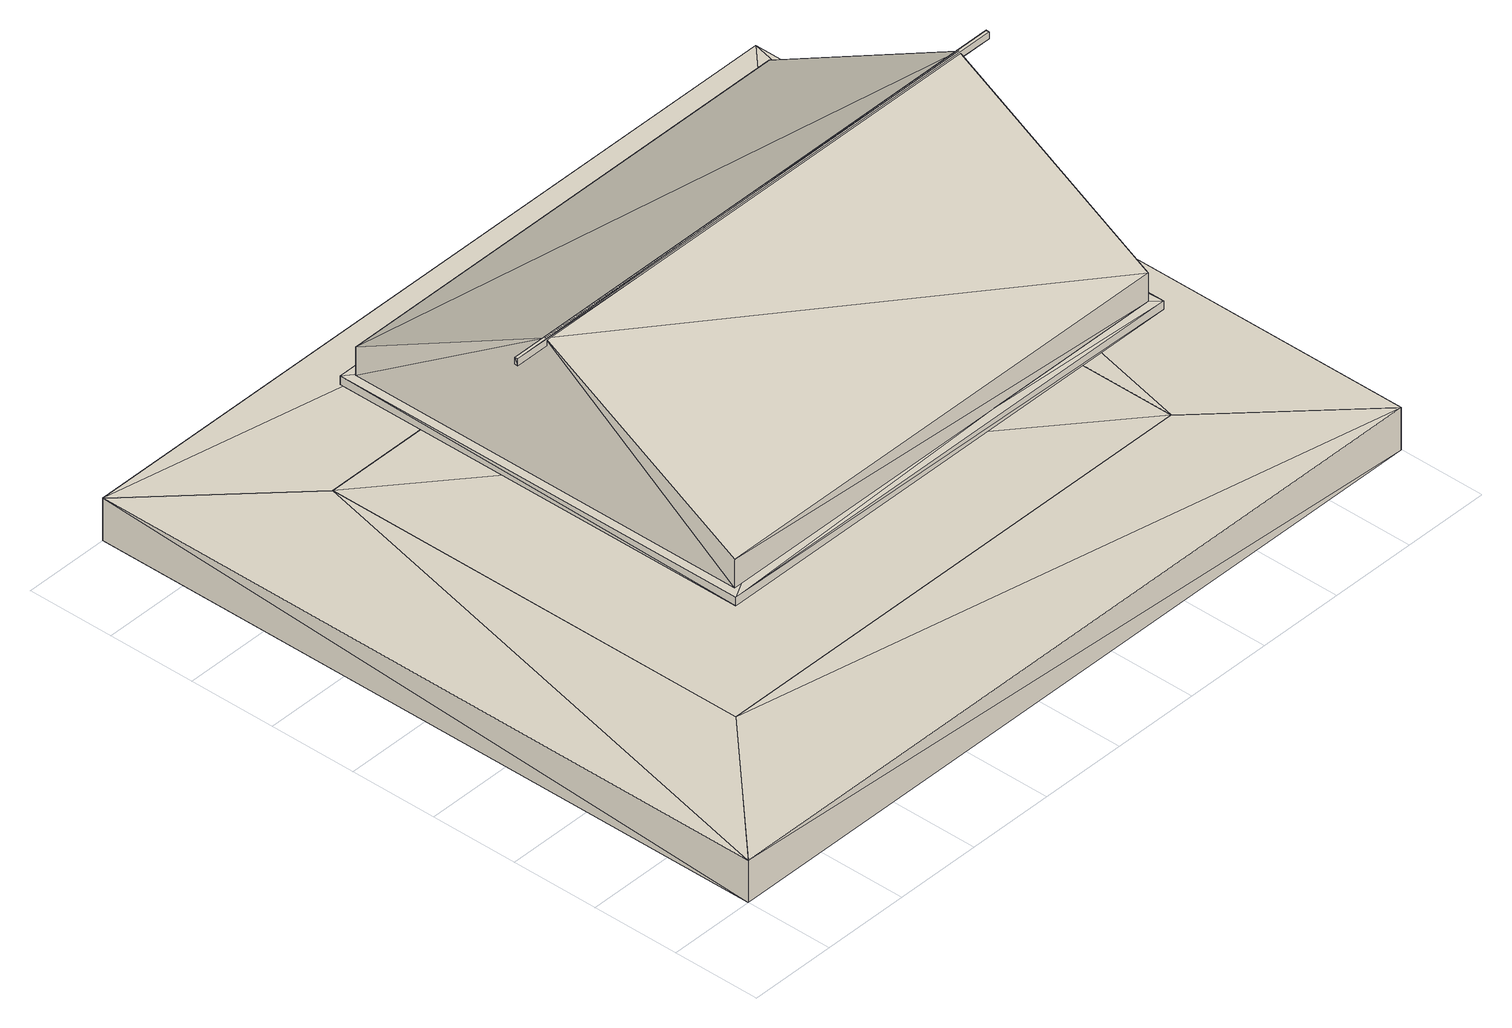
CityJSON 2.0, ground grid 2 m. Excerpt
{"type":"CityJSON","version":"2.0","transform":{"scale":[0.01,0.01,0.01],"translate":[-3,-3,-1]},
"CityObjects":{
"building1":{"type":"Building","attributes":{"info":{"id":389,"type":"IfcSite","GlobalId":"0KMpiAlnb52RgQuM1CwVfd","OwnerHistory":"#12","Name":"Gelaende","Description":"Ebenes Gelaende","ObjectType":"LandUse","ObjectPlacement":"#115","Representation":"#383","CompositionType":"ELEMENT","RefLatitude":[49,6,1,566000],"RefLongitude":[8,26,11,540400],"RefElevation":110},"psets":{"Pset_SiteCommon":{"BuildingHeightLimit":{"id":406,"class":"IfcPropertySingleValue","value":9,"value_type":"IfcPositiveLengthMeasure"},"GrossAreaPlanned":{"id":407,"class":"IfcPropertySingleValue","value":0,"value_type":"IfcAreaMeasure"},"id":408},"BaseQuantities":{"GrossPerimeter":{"id":416,"class":"IfcQuantityLength","value":0},"GrossArea":{"id":419,"class":"IfcQuantityArea","value":0},"id":420}}},"geometry":[{"type":"MultiSurface","lod":"2","boundaries":[[[0,1,2]],[[0,2,3]],[[4,5,1]],[[4,1,0]],[[1,6,2]],[[1,5,6]],[[6,7,3]],[[6,3,2]],[[4,0,3]],[[4,3,7]],[[7,5,4]],[[6,5,7]],[[0,8,1]],[[1,8,9]],[[5,4,0]],[[5,0,1]],[[10,8,0]],[[10,0,4]],[[10,11,9]],[[10,9,8]],[[9,5,1]],[[9,11,5]],[[5,11,10]],[[5,10,4]],[[12,13,3]],[[13,7,3]],[[13,14,7]],[[12,3,2]],[[15,14,13]],[[15,13,12]],[[7,14,15]],[[6,7,15]],[[7,6,2]],[[7,2,3]],[[15,12,2]],[[15,2,6]],[[9,8,13]],[[9,13,12]],[[11,10,8]],[[11,8,9]],[[8,14,13]],[[8,10,14]],[[11,9,12]],[[11,12,15]],[[14,15,12]],[[14,12,13]],[[15,14,10]],[[15,10,11]]]}]},
"building2":{"type":"Building","attributes":{"info":{"id":34509,"type":"IfcSlab","GlobalId":"1pPHnf7cXCpPsNEnQf8_6B","OwnerHistory":"#12","Name":"Bodenplatte","ObjectPlacement":"#34464","Representation":"#34505","Tag":"E4D9CD4B-CA43-4735-94-BD-1FD4376BD455","PredefinedType":"BASESLAB"},"psets":{"Pset_SlabCommon":{"ThermalTransmittance":{"id":34535,"class":"IfcPropertySingleValue","value":0.4,"value_type":"IfcThermalTransmittanceMeasure"},"id":34536},"AC_Pset_Name":{"Name":{"id":34543,"class":"IfcPropertySingleValue","value":"Bodenplatte","value_type":"IfcLabel"},"id":34544},"ArchiCADProperties":{"Komplette Element-ID":{"id":34550,"class":"IfcPropertySingleValue","value":"Bodenplatte","value_type":"IfcLabel"},"Kompakte Element-ID":{"id":34551,"class":"IfcPropertySingleValue","value":"Bodenplatte","value_type":"IfcLabel"},"Name des Sachmerkmal-Objekts":{"id":34552,"class":"IfcPropertySingleValue","value_type":"IfcLabel"},"Ursprungsgeschoss":{"id":34553,"class":"IfcPropertySingleValue","value":"Erdgeschoss","value_type":"IfcLabel"},"Ebene":{"id":34554,"class":"IfcPropertySingleValue","value":"Decken","value_type":"IfcLabel"},"Typ":{"id":34555,"class":"IfcPropertySingleValue","value":"Decke","value_type":"IfcLabel"},"Geschützt":{"id":34556,"class":"IfcPropertySingleValue","value":false,"value_type":"IfcBoolean"},"Baustoff / Mehrschichtiger Aufbau / Profil / Schraffur":{"id":34557,"class":"IfcPropertySingleValue","value":"Stahlbeton 65690","value_type":"IfcLabel"},"Etikettentext":{"id":34558,"class":"IfcPropertySingleValue","value_type":"IfcLabel"},"Eindeutige ID":{"id":34559,"class":"IfcPropertySingleValue","value_type":"IfcLabel"},"Verknüpfte Änderungen":{"id":34560,"class":"IfcPropertySingleValue","value_type":"IfcLabel"},"Tragende Funktion":{"id":34561,"class":"IfcPropertySingleValue","value":"Nicht definiert","value_type":"IfcLabel"},"Lage":{"id":34562,"class":"IfcPropertySingleValue","value":"Nicht definiert","value_type":"IfcLabel"},"Element-Klassifizierung":{"id":34563,"class":"IfcPropertySingleValue","value":"Decke","value_type":"IfcLabel"},"Umbau-Status":{"id":34564,"class":"IfcPropertySingleValue","value":"Bestand","value_type":"IfcLabel"},"Anzeigen auf Umbau-Filter":{"id":34565,"class":"IfcPropertySingleValue","value":"Alle relevanten Filter","value_type":"IfcLabel"},"Struktur - Typ":{"id":34566,"class":"IfcPropertySingleValue","value":"Einfach","value_type":"IfcLabel"},"ARCHICAD IFC ID":{"id":34567,"class":"IfcPropertySingleValue","value":"1pPHnf7cXCpPsNEnQf8_6B","value_type":"IfcLabel"},"Externe IFC ID":{"id":34568,"class":"IfcPropertySingleValue","value_type":"IfcLabel"},"Oberfläche oben":{"id":34569,"class":"IfcPropertySingleValue","value":"Beton","value_type":"IfcLabel"},"Oberfläche Kante":{"id":34570,"class":"IfcPropertySingleValue","value":"Beton","value_type":"IfcLabel"},"Oberfläche unten":{"id":34571,"class":"IfcPropertySingleValue","value":"Beton","value_type":"IfcLabel"},"Baustoff/Mehrschichtiges Bauteil":{"id":34572,"class":"IfcPropertySingleValue","value":"Stahlbeton 65690","value_type":"IfcLabel"},"Deckschraffur":{"id":34573,"class":"IfcPropertySingleValue","value":"Unnamed","value_type":"IfcLabel"},"Lage der Referenzebene":{"id":34574,"class":"IfcPropertySingleValue","value":"Oben","value_type":"IfcLabel"},"id":34575},"BaseQuantities":{"Width":{"id":34605,"class":"IfcQuantityLength","value":0.2},"Perimeter":{"id":34606,"class":"IfcQuantityLength","value":44},"GrossArea":{"id":34607,"class":"IfcQuantityArea","value":120},"NetArea":{"id":34608,"class":"IfcQuantityArea","value":120},"GrossVolume":{"id":34609,"class":"IfcQuantityVolume","value":24},"NetVolume":{"id":34610,"class":"IfcQuantityVolume","value":24},"id":34611},"ArchiCADQuantities":{"Höhenangabe zum Projekt-Nullpunkt":{"id":34616,"class":"IfcQuantityLength","value":0},"Höhe zu Geschoss":{"id":34617,"class":"IfcQuantityLength","value":0},"Höhe":{"id":34618,"class":"IfcQuantityLength","value":0.2},"Oberflächenbereich":{"id":34619,"class":"IfcQuantityArea","value":120},"Netto-Volumen":{"id":34620,"class":"IfcQuantityVolume","value":24},"Fläche":{"id":34621,"class":"IfcQuantityArea","value":120},"Oberflächenbereich Unterseite":{"id":34622,"class":"IfcQuantityArea","value":120},"Oberflächenbereich Oberseite":{"id":34623,"class":"IfcQuantityArea","value":120},"Kante Oberflächenbereich":{"id":34624,"class":"IfcQuantityArea","value":8.8},"Volumen":{"id":34625,"class":"IfcQuantityVolume","value":24},"Umfang":{"id":34626,"class":"IfcQuantityLength","value":44},"Löcher Oberflächenbereich":{"id":34627,"class":"IfcQuantityArea","value":0},"Durchbruch Umfang":{"id":34628,"class":"IfcQuantityLength","value":0},"Dicke":{"id":34629,"class":"IfcQuantityLength","value":0.2},"Brutto-Oberfläche der Deckenoberseite":{"id":34630,"class":"IfcQuantityArea","value":120},"Brutto-Oberflächenbereich der Deckenunterseite":{"id":34631,"class":"IfcQuantityArea","value":120},"Brutto-Oberflächenbereich der Deckenkanten":{"id":34632,"class":"IfcQuantityArea","value":8.8},"Bruttovolumen der Decke":{"id":34633,"class":"IfcQuantityVolume","value":24},"Konditionaler Oberflächenbereich der Unterseite":{"id":34634,"class":"IfcQuantityArea","value":120},"Konditionaler Oberflächenbereich der Oberseite":{"id":34635,"class":"IfcQuantityArea","value":120},"Konditionales Volumen":{"id":34636,"class":"IfcQuantityVolume","value":24},"Brutto-Oberflächenbereich der Deckenoberseite mit Löchern":{"id":34637,"class":"IfcQuantityArea","value":120},"Brutto-Oberflächenbereich der Deckenunterseite mit Löchern":{"id":34638,"class":"IfcQuantityArea","value":120},"Brutto-Oberflächenbereich der Deckenkanten mit Löchern":{"id":34639,"class":"IfcQuantityArea","value":8.8},"Brutto-Volumen de Decke mit Löchern":{"id":34640,"class":"IfcQuantityVolume","value":24},"Höhenwert Oberkante":{"id":34641,"class":"IfcQuantityLength","value":0},"Höhenwert Unterkante":{"id":34642,"class":"IfcQuantityLength","value":-0.2},"id":34643}}},"geometry":[{"type":"MultiSurface","lod":"2","boundaries":[[[3,16,13]],[[13,16,17]],[[13,17,18]],[[8,13,18]],[[8,18,0]],[[0,18,19]],[[0,19,16]],[[3,0,16]],[[17,16,18]],[[18,16,19]],[[8,3,13]],[[0,3,8]]]}]},
"building3":{"type":"Building","attributes":{"info":{"id":40539,"type":"IfcBeam","GlobalId":"20bTaetQDApP5w8egFxj13","OwnerHistory":"#12","Name":"First","ObjectPlacement":"#40522","Representation":"#40535","Tag":"C2B602D2-A015-453B-9E-EF-BB998BB27F3B"},"psets":{"Pset_BeamCommon":{"Slope":{"id":40544,"class":"IfcPropertySingleValue","value":0,"value_type":"IfcPlaneAngleMeasure"},"IsExternal":{"id":40545,"class":"IfcPropertySingleValue","value":false,"value_type":"IfcBoolean"},"LoadBearing":{"id":40546,"class":"IfcPropertySingleValue","value":true,"value_type":"IfcBoolean"},"id":40547},"AC_Pset_Name":{"Name":{"id":40556,"class":"IfcPropertySingleValue","value":"First","value_type":"IfcLabel"},"id":40557},"ArchiCADProperties":{"Komplette Element-ID":{"id":40563,"class":"IfcPropertySingleValue","value":"First","value_type":"IfcLabel"},"Kompakte Element-ID":{"id":40564,"class":"IfcPropertySingleValue","value":"First","value_type":"IfcLabel"},"Name des Sachmerkmal-Objekts":{"id":40565,"class":"IfcPropertySingleValue","value_type":"IfcLabel"},"Ursprungsgeschoss":{"id":40566,"class":"IfcPropertySingleValue","value":"Dachgeschoss","value_type":"IfcLabel"},"Raumname":{"id":40567,"class":"IfcPropertySingleValue","value":"Galerie","value_type":"IfcLabel"},"Raumnummer":{"id":40568,"class":"IfcPropertySingleValue","value":"7","value_type":"IfcLabel"},"Ebene":{"id":40569,"class":"IfcPropertySingleValue","value":"Dachkonstruktion","value_type":"IfcLabel"},"Typ":{"id":40570,"class":"IfcPropertySingleValue","value":"Objekt","value_type":"IfcLabel"},"Geschützt":{"id":40571,"class":"IfcPropertySingleValue","value":false,"value_type":"IfcBoolean"},"Bibliothekselement-Name":{"id":40572,"class":"IfcPropertySingleValue","value_type":"IfcLabel"},"Baustoff / Mehrschichtiger Aufbau / Profil / Schraffur":{"id":40573,"class":"IfcPropertySingleValue","value":"Solid","value_type":"IfcLabel"},"Etikettentext":{"id":40574,"class":"IfcPropertySingleValue","value_type":"IfcLabel"},"Eindeutige ID":{"id":40575,"class":"IfcPropertySingleValue","value_type":"IfcLabel"},"Verknüpfte Änderungen":{"id":40576,"class":"IfcPropertySingleValue","value_type":"IfcLabel"},"Tragende Funktion":{"id":40577,"class":"IfcPropertySingleValue","value":"Nicht definiert","value_type":"IfcLabel"},"Lage":{"id":40578,"class":"IfcPropertySingleValue","value":"Nicht definiert","value_type":"IfcLabel"},"Element-Klassifizierung":{"id":40579,"class":"IfcPropertySingleValue","value":"Balken / Unterzug","value_type":"IfcLabel"},"Umbau-Status":{"id":40580,"class":"IfcPropertySingleValue","value":"Bestand","value_type":"IfcLabel"},"Anzeigen auf Umbau-Filter":{"id":40581,"class":"IfcPropertySingleValue","value":"Alle relevanten Filter","value_type":"IfcLabel"},"ARCHICAD IFC ID":{"id":40582,"class":"IfcPropertySingleValue","value":"20bTaetQDApP5w8egFxj13","value_type":"IfcLabel"},"Externe IFC ID":{"id":40583,"class":"IfcPropertySingleValue","value_type":"IfcLabel"},"Drehwinkel":{"id":40584,"class":"IfcPropertySingleValue","value":180,"value_type":"IfcPlaneAngleMeasure"},"Oberfläche":{"id":40585,"class":"IfcPropertySingleValue","value":"Kiefer","value_type":"IfcLabel"},"id":40586},"ArchiCADQuantities":{"Höhenangabe zum Projekt-Nullpunkt":{"id":40614,"class":"IfcQuantityLength","value":6.09},"Höhe zu Geschoss":{"id":40615,"class":"IfcQuantityLength","value":3.39},"Oberflächenbereich":{"id":40616,"class":"IfcQuantityArea","value":6.27},"Netto-Volumen":{"id":40617,"class":"IfcQuantityVolume","value":0.166},"Fläche":{"id":40618,"class":"IfcQuantityArea","value":1.04},"Höhe (Z Größe)":{"id":40619,"class":"IfcQuantityLength","value":0.16},"Länge (A)":{"id":40620,"class":"IfcQuantityLength","value":13},"Volumen":{"id":40621,"class":"IfcQuantityVolume","value":0.166},"Breite (B)":{"id":40622,"class":"IfcQuantityLength","value":1},"id":40623}}},"geometry":[{"type":"MultiSurface","lod":"2","boundaries":[[[20,21,22]],[[20,22,23]],[[24,21,20]],[[24,20,25]],[[26,22,21]],[[26,21,24]],[[22,27,23]],[[22,26,27]],[[23,27,25]],[[23,25,20]],[[24,25,27]],[[24,27,26]]]}]},
"building4":{"type":"Building","attributes":{"info":{"id":59290,"type":"IfcSlab","GlobalId":"2RGlQk4xH47RHK93zcTzUL","OwnerHistory":"#12","Name":"Slab-033","ObjectPlacement":"#59253","Representation":"#59286","Tag":"DA0A17AC-B773-47AC-99-C5-D390C73AD5CC","PredefinedType":"FLOOR"},"psets":{"Pset_SlabCommon":{"ThermalTransmittance":{"id":59371,"class":"IfcPropertySingleValue","value":0.5,"value_type":"IfcThermalTransmittanceMeasure"},"id":59372},"AC_Pset_Name":{"Name":{"id":59379,"class":"IfcPropertySingleValue","value":"Slab-033","value_type":"IfcLabel"},"id":59380},"ArchiCADProperties":{"Komplette Element-ID":{"id":59386,"class":"IfcPropertySingleValue","value":"Slab-033","value_type":"IfcLabel"},"Kompakte Element-ID":{"id":59387,"class":"IfcPropertySingleValue","value":"Slab-033","value_type":"IfcLabel"},"Name des Sachmerkmal-Objekts":{"id":59388,"class":"IfcPropertySingleValue","value_type":"IfcLabel"},"Ursprungsgeschoss":{"id":59389,"class":"IfcPropertySingleValue","value":"Dachgeschoss","value_type":"IfcLabel"},"Ebene":{"id":59390,"class":"IfcPropertySingleValue","value":"Decken","value_type":"IfcLabel"},"Typ":{"id":59391,"class":"IfcPropertySingleValue","value":"Decke","value_type":"IfcLabel"},"Geschützt":{"id":59392,"class":"IfcPropertySingleValue","value":false,"value_type":"IfcBoolean"},"Baustoff / Mehrschichtiger Aufbau / Profil / Schraffur":{"id":59393,"class":"IfcPropertySingleValue","value":"Solid 397409098","value_type":"IfcLabel"},"Etikettentext":{"id":59394,"class":"IfcPropertySingleValue","value_type":"IfcLabel"},"Eindeutige ID":{"id":59395,"class":"IfcPropertySingleValue","value_type":"IfcLabel"},"Verknüpfte Änderungen":{"id":59396,"class":"IfcPropertySingleValue","value_type":"IfcLabel"},"Tragende Funktion":{"id":59397,"class":"IfcPropertySingleValue","value":"Nicht definiert","value_type":"IfcLabel"},"Lage":{"id":59398,"class":"IfcPropertySingleValue","value":"Nicht definiert","value_type":"IfcLabel"},"Element-Klassifizierung":{"id":59399,"class":"IfcPropertySingleValue","value":"Decke","value_type":"IfcLabel"},"Umbau-Status":{"id":59400,"class":"IfcPropertySingleValue","value":"Bestand","value_type":"IfcLabel"},"Anzeigen auf Umbau-Filter":{"id":59401,"class":"IfcPropertySingleValue","value":"Alle relevanten Filter","value_type":"IfcLabel"},"Struktur - Typ":{"id":59402,"class":"IfcPropertySingleValue","value":"Einfach","value_type":"IfcLabel"},"ARCHICAD IFC ID":{"id":59403,"class":"IfcPropertySingleValue","value":"2RGlQk4xH47RHK93zcTzUL","value_type":"IfcLabel"},"Externe IFC ID":{"id":59404,"class":"IfcPropertySingleValue","value_type":"IfcLabel"},"Oberfläche oben":{"id":59405,"class":"IfcPropertySingleValue","value":"Beton","value_type":"IfcLabel"},"Oberfläche Kante":{"id":59406,"class":"IfcPropertySingleValue","value":"Beton","value_type":"IfcLabel"},"Oberfläche unten":{"id":59407,"class":"IfcPropertySingleValue","value":"Beton","value_type":"IfcLabel"},"Baustoff/Mehrschichtiges Bauteil":{"id":59408,"class":"IfcPropertySingleValue","value":"Solid 397409098","value_type":"IfcLabel"},"Deckschraffur":{"id":59409,"class":"IfcPropertySingleValue","value":"Unnamed","value_type":"IfcLabel"},"Lage der Referenzebene":{"id":59410,"class":"IfcPropertySingleValue","value":"Oben","value_type":"IfcLabel"},"id":59411},"BaseQuantities":{"Width":{"id":59441,"class":"IfcQuantityLength","value":0.2},"Perimeter":{"id":59442,"class":"IfcQuantityLength","value":59.14},"GrossArea":{"id":59443,"class":"IfcQuantityArea","value":115.64},"NetArea":{"id":59444,"class":"IfcQuantityArea","value":99.84},"GrossVolume":{"id":59445,"class":"IfcQuantityVolume","value":23.13},"NetVolume":{"id":59446,"class":"IfcQuantityVolume","value":19.97},"id":59447},"ArchiCADQuantities":{"Höhenangabe zum Projekt-Nullpunkt":{"id":59452,"class":"IfcQuantityLength","value":2.7},"Höhe zu Geschoss":{"id":59453,"class":"IfcQuantityLength","value":0},"Höhe":{"id":59454,"class":"IfcQuantityLength","value":0.2},"Oberflächenbereich":{"id":59455,"class":"IfcQuantityArea","value":99.84},"Netto-Volumen":{"id":59456,"class":"IfcQuantityVolume","value":19.97},"Fläche":{"id":59457,"class":"IfcQuantityArea","value":99.84},"Oberflächenbereich Unterseite":{"id":59458,"class":"IfcQuantityArea","value":99.84},"Oberflächenbereich Oberseite":{"id":59459,"class":"IfcQuantityArea","value":99.84},"Kante Oberflächenbereich":{"id":59460,"class":"IfcQuantityArea","value":11.83},"Volumen":{"id":59461,"class":"IfcQuantityVolume","value":19.97},"Umfang":{"id":59462,"class":"IfcQuantityLength","value":59.14},"Löcher Oberflächenbereich":{"id":59463,"class":"IfcQuantityArea","value":15.8},"Durchbruch Umfang":{"id":59464,"class":"IfcQuantityLength","value":15.94},"Dicke":{"id":59465,"class":"IfcQuantityLength","value":0.2},"Brutto-Oberfläche der Deckenoberseite":{"id":59466,"class":"IfcQuantityArea","value":115.64},"Brutto-Oberflächenbereich der Deckenunterseite":{"id":59467,"class":"IfcQuantityArea","value":115.64},"Brutto-Oberflächenbereich der Deckenkanten":{"id":59468,"class":"IfcQuantityArea","value":8.64},"Bruttovolumen der Decke":{"id":59469,"class":"IfcQuantityVolume","value":23.13},"Konditionaler Oberflächenbereich der Unterseite":{"id":59470,"class":"IfcQuantityArea","value":99.84},"Konditionaler Oberflächenbereich der Oberseite":{"id":59471,"class":"IfcQuantityArea","value":99.84},"Konditionales Volumen":{"id":59472,"class":"IfcQuantityVolume","value":19.97},"Brutto-Oberflächenbereich der Deckenoberseite mit Löchern":{"id":59473,"class":"IfcQuantityArea","value":99.84},"Brutto-Oberflächenbereich der Deckenunterseite mit Löchern":{"id":59474,"class":"IfcQuantityArea","value":99.84},"Brutto-Oberflächenbereich der Deckenkanten mit Löchern":{"id":59475,"class":"IfcQuantityArea","value":11.83},"Brutto-Volumen de Decke mit Löchern":{"id":59476,"class":"IfcQuantityVolume","value":19.97},"Höhenwert Oberkante":{"id":59477,"class":"IfcQuantityLength","value":2.7},"Höhenwert Unterkante":{"id":59478,"class":"IfcQuantityLength","value":2.5},"id":59479}}},"geometry":[{"type":"MultiSurface","lod":"2","boundaries":[[[28,29,30]],[[31,28,30]],[[32,33,29]],[[28,32,29]],[[31,30,34]],[[35,31,34]],[[29,33,36]],[[37,29,36]],[[37,38,30]],[[30,38,39]],[[39,36,34]],[[36,33,34]],[[37,30,29]],[[39,34,30]],[[40,32,28]],[[40,28,41]],[[31,42,41]],[[43,42,31]],[[35,40,43]],[[35,32,40]],[[28,31,41]],[[31,35,43]],[[35,34,33]],[[32,35,33]],[[38,37,41]],[[38,41,42]],[[39,38,42]],[[39,42,43]],[[36,39,43]],[[36,43,40]],[[37,36,40]],[[37,40,41]]]}]},
"building5":{"type":"Building","attributes":{"info":{"id":76214,"type":"IfcSpace","GlobalId":"2dQFggKBb1fOc1CqZDIDlx","OwnerHistory":"#12","Name":"7","ObjectPlacement":"#76123","Representation":"#76209","LongName":"Galerie","CompositionType":"ELEMENT"},"psets":{"Pset_SpaceThermalRequirements":{"SpaceTemperatureMax":{"id":76221,"class":"IfcPropertySingleValue","value":20,"value_type":"IfcThermodynamicTemperatureMeasure"},"SpaceTemperatureMin":{"id":76222,"class":"IfcPropertySingleValue","value":20,"value_type":"IfcThermodynamicTemperatureMeasure"},"AirConditioning":{"id":76223,"class":"IfcPropertySingleValue","value":false,"value_type":"IfcBoolean"},"SpaceTemperatureSummer":{"id":76224,"class":"IfcPropertySingleValue","value":20,"value_type":"IfcThermodynamicTemperatureMeasure"},"SpaceTemperatureWinter":{"id":76225,"class":"IfcPropertySingleValue","value":20,"value_type":"IfcThermodynamicTemperatureMeasure"},"id":76226},"AC_Pset_Name":{"Name":{"id":76237,"class":"IfcPropertySingleValue","value":"7","value_type":"IfcLabel"},"id":76238},"Pset_SpaceCommon":{"Category":{"id":76244,"class":"IfcPropertySingleValue","value":"Allgemeines","value_type":"IfcLabel"},"id":76245},"ArchiCADProperties":{"Komplette Element-ID":{"id":76251,"class":"IfcPropertySingleValue","value":"7","value_type":"IfcLabel"},"Kompakte Element-ID":{"id":76252,"class":"IfcPropertySingleValue","value":"7","value_type":"IfcLabel"},"Name des Sachmerkmal-Objekts":{"id":76253,"class":"IfcPropertySingleValue","value_type":"IfcLabel"},"Ursprungsgeschoss":{"id":76254,"class":"IfcPropertySingleValue","value":"Dachgeschoss","value_type":"IfcLabel"},"Raumname":{"id":76255,"class":"IfcPropertySingleValue","value":"Galerie","value_type":"IfcLabel"},"Raumnummer":{"id":76256,"class":"IfcPropertySingleValue","value":"7","value_type":"IfcLabel"},"Ebene":{"id":76257,"class":"IfcPropertySingleValue","value":"ARCHICAD-Ebene","value_type":"IfcLabel"},"Typ":{"id":76258,"class":"IfcPropertySingleValue","value":"Raumstempel","value_type":"IfcLabel"},"Geschützt":{"id":76259,"class":"IfcPropertySingleValue","value":false,"value_type":"IfcBoolean"},"Bibliothekselement-Name":{"id":76260,"class":"IfcPropertySingleValue","value":"Allgemeiner Raumstempel","value_type":"IfcLabel"},"Etikettentext":{"id":76261,"class":"IfcPropertySingleValue","value_type":"IfcLabel"},"Eindeutige ID":{"id":76262,"class":"IfcPropertySingleValue","value_type":"IfcLabel"},"Verknüpfte Änderungen":{"id":76263,"class":"IfcPropertySingleValue","value_type":"IfcLabel"},"Element-Klassifizierung":{"id":76264,"class":"IfcPropertySingleValue","value":"Raum","value_type":"IfcLabel"},"Umbau-Status":{"id":76265,"class":"IfcPropertySingleValue","value":"Bestand","value_type":"IfcLabel"},"Anzeigen auf Umbau-Filter":{"id":76266,"class":"IfcPropertySingleValue","value":"Alle relevanten Filter","value_type":"IfcLabel"},"ARCHICAD IFC ID":{"id":76267,"class":"IfcPropertySingleValue","value":"2dQFggKBb1fOc1CqZDIDlx","value_type":"IfcLabel"},"Externe IFC ID":{"id":76268,"class":"IfcPropertySingleValue","value_type":"IfcLabel"},"Deckschraffur":{"id":76269,"class":"IfcPropertySingleValue","value":"Unnamed","value_type":"IfcLabel"},"Oberfläche":{"id":76270,"class":"IfcPropertySingleValue","value":"Farbe, matt","value_type":"IfcLabel"},"Geschoss für Oberkantenverknüpfung":{"id":76271,"class":"IfcPropertySingleValue","value":"Nicht verknüpft","value_type":"IfcLabel"},"Einheitliche Oberfläche":{"id":76272,"class":"IfcPropertySingleValue","value":true,"value_type":"IfcBoolean"},"Raumkategorie":{"id":76273,"class":"IfcPropertySingleValue","value":"Allgemeines","value_type":"IfcLabel"},"Raumflächen-Code":{"id":76274,"class":"IfcPropertySingleValue","value":"000","value_type":"IfcLabel"},"id":76275},"AC_Pset_Allgemeiner_Raumstempel":{"Raumname":{"id":76304,"class":"IfcPropertySingleValue","value":"Galerie","value_type":"IfcLabel"},"Raumnummer":{"id":76305,"class":"IfcPropertySingleValue","value":"7","value_type":"IfcLabel"},"Schriftgröße [mm]":{"id":76306,"class":"IfcPropertySingleValue","value":3,"value_type":"IfcReal"},"Gemessene Fläche":{"id":76307,"class":"IfcPropertySingleValue","value":107.16,"value_type":"IfcReal"},"Anzahl aller Raumecken":{"id":76308,"class":"IfcPropertySingleValue","value":4,"value_type":"IfcReal"},"Anzahl hereinragender Raumecken":{"id":76309,"class":"IfcPropertySingleValue","value":0,"value_type":"IfcReal"},"Oberfläche Umfassungswände":{"id":76310,"class":"IfcPropertySingleValue","value":51.94,"value_type":"IfcReal"},"Fläche der Türen":{"id":76311,"class":"IfcPropertySingleValue","value":0,"value_type":"IfcReal"},"Fläche der Fenster":{"id":76312,"class":"IfcPropertySingleValue","value":2,"value_type":"IfcReal"},"Gemessene Nettofläche":{"id":76313,"class":"IfcPropertySingleValue","value":107.16,"value_type":"IfcReal"},"Wandabzugsfläche":{"id":76314,"class":"IfcPropertySingleValue","value":0,"value_type":"IfcReal"},"Fassaden- Abzugsfläche":{"id":76315,"class":"IfcPropertySingleValue","value":0,"value_type":"IfcReal"},"Stützenabzugsfläche":{"id":76316,"class":"IfcPropertySingleValue","value":0,"value_type":"IfcReal"},"Schraffurabzugsfläche":{"id":76317,"class":"IfcPropertySingleValue","value":0,"value_type":"IfcReal"},"Abzugsfläche unter Dach":{"id":76318,"class":"IfcPropertySingleValue","value":32.65,"value_type":"IfcReal"},"Gesamtabzugsfläche":{"id":76319,"class":"IfcPropertySingleValue","value":32.65,"value_type":"IfcReal"},"Reduzierte Fläche":{"id":76320,"class":"IfcPropertySingleValue","value":74.51,"value_type":"IfcReal"},"Raumfläche Faktor":{"id":76321,"class":"IfcPropertySingleValue","value":1,"value_type":"IfcReal"},"Berechnete Fläche (NRF)":{"id":76322,"class":"IfcPropertySingleValue","value":74.51,"value_type":"IfcReal"},"Raumvolumen":{"id":76323,"class":"IfcPropertySingleValue","value":217.53,"value_type":"IfcReal"},"Begrenzung Oberflächenbereich":{"id":76324,"class":"IfcPropertySingleValue","value":53.51,"value_type":"IfcReal"},"Oberer Oberflächenbereich":{"id":76325,"class":"IfcPropertySingleValue","value":0,"value_type":"IfcReal"},"Unterer Oberflächenbereich":{"id":76326,"class":"IfcPropertySingleValue","value":107.16,"value_type":"IfcReal"},"Dach Oberflächenbereich an der Oberseite":{"id":76327,"class":"IfcPropertySingleValue","value":123.74,"value_type":"IfcReal"},"Dach Oberflächenbereich an der Unterseite":{"id":76328,"class":"IfcPropertySingleValue","value":0,"value_type":"IfcReal"},"Decke Oberflächenbereich an der Oberseite":{"id":76329,"class":"IfcPropertySingleValue","value":0,"value_type":"IfcReal"},"Decke Oberflächenbereich an der Unterseite":{"id":76330,"class":"IfcPropertySingleValue","value":0,"value_type":"IfcReal"},"Unterzug Oberflächenbereich an der Oberseite":{"id":76331,"class":"IfcPropertySingleValue","value":0,"value_type":"IfcReal"},"Unterzugoberfläche unten":{"id":76332,"class":"IfcPropertySingleValue","value":0,"value_type":"IfcReal"},"Oberer Oberflächenbereich der Wandeinsätze":{"id":76333,"class":"IfcPropertySingleValue","value":0,"value_type":"IfcReal"},"Oberfläche Wandnischen hinten":{"id":76334,"class":"IfcPropertySingleValue","value":0,"value_type":"IfcReal"},"Seite Oberflächenbereich der Wandeinsätze":{"id":76335,"class":"IfcPropertySingleValue","value":0,"value_type":"IfcReal"},"Zeichensatz 1":{"id":76336,"class":"IfcPropertySingleValue","value":"Courier New Westlich","value_type":"IfcLabel"},"Raumpolygon (Brutto, Netto)":{"id":76337,"class":"IfcPropertySingleValue","value":0,"value_type":"IfcReal"},"ID zeigen":{"id":76338,"class":"IfcPropertySingleValue","value":false,"value_type":"IfcBoolean"},"ID zeigen als...":{"id":76339,"class":"IfcPropertySingleValue","value":1,"value_type":"IfcReal"},"Schraffur-Typ":{"id":76340,"class":"IfcPropertySingleValue","value":"Leer","value_type":"IfcLabel"},"Schraffur-Stift":{"id":76341,"class":"IfcPropertySingleValue","value":"Transparent","value_type":"IfcLabel"},"Schraffurhintergrund-Stift":{"id":76342,"class":"IfcPropertySingleValue","value":"Transparent","value_type":"IfcLabel"},"id":76343},"BaseQuantities":{"Height":{"id":76387,"class":"IfcQuantityLength","value":4},"FinishCeilingHeight":{"id":76388,"class":"IfcQuantityLength","value":4},"FinishFloorHeight":{"id":76389,"class":"IfcQuantityLength","value":0},"ClearHeight":{"id":76390,"class":"IfcQuantityLength","value":4},"GrossFloorArea":{"id":76391,"class":"IfcQuantityArea","value":107.16},"NetFloorArea":{"id":76392,"class":"IfcQuantityArea","value":74.51},"SpaceNetFloorAreaBOMA":{"id":76393,"class":"IfcQuantityArea","value":74.51},"SpaceUsableFloorAreaBOMA":{"id":76394,"class":"IfcQuantityArea","value":74.51},"GrossCeilingArea":{"id":76395,"class":"IfcQuantityArea","value":107.16},"NetCeilingArea":{"id":76396,"class":"IfcQuantityArea","value":74.51},"GrossWallArea":{"id":76397,"class":"IfcQuantityArea","value":53.94},"NetWallArea":{"id":76398,"class":"IfcQuantityArea","value":51.94},"GrossPerimeter":{"id":76399,"class":"IfcQuantityLength","value":41.6},"NetPerimeter":{"id":76400,"class":"IfcQuantityLength","value":41.6},"GrossVolume":{"id":76401,"class":"IfcQuantityVolume","value":428.64},"NetVolume":{"id":76402,"class":"IfcQuantityVolume","value":217.53},"id":76403},"ArchiCADQuantities":{"Höhenangabe zum Projekt-Nullpunkt":{"id":76408,"class":"IfcQuantityLength","value":2.7},"Höhe zu Geschoss":{"id":76409,"class":"IfcQuantityLength","value":0},"Höhe":{"id":76410,"class":"IfcQuantityLength","value":4},"Oberflächenbereich":{"id":76411,"class":"IfcQuantityArea","value":107.16},"Netto-Volumen":{"id":76412,"class":"IfcQuantityVolume","value":217.53},"Fläche":{"id":76413,"class":"IfcQuantityArea","value":107.16},"Basislevel":{"id":76414,"class":"IfcQuantityLength","value":0},"Berechnete Fläche (NRF)":{"id":76415,"class":"IfcQuantityArea","value":74.51},"Türen-Oberflächenbereich":{"id":76416,"class":"IfcQuantityArea","value":0},"Türen Breite":{"id":76417,"class":"IfcQuantityLength","value":0},"Stützenabzugsfläche":{"id":76418,"class":"IfcQuantityArea","value":0},"Schraffurabzugsfläche":{"id":76419,"class":"IfcQuantityArea","value":0},"Niedrige Abzugsfläche":{"id":76420,"class":"IfcQuantityArea","value":32.65},"Wandabzugsfläche":{"id":76421,"class":"IfcQuantityArea","value":0},"Fußbodendicke":{"id":76422,"class":"IfcQuantityLength","value":0},"Durchbruch Umfang":{"id":76423,"class":"IfcQuantityLength","value":0},"Gemessene Fläche":{"id":76424,"class":"IfcQuantityArea","value":107.16},"Nettofläche":{"id":76425,"class":"IfcQuantityArea","value":107.16},"Nettoumfang":{"id":76426,"class":"IfcQuantityLength","value":41.6},"Anzahl der Unterzüge":{"id":76427,"class":"IfcQuantityCount","value":0},"Anzahl der Stützen":{"id":76428,"class":"IfcQuantityCount","value":0},"Anzahl der Türen":{"id":76429,"class":"IfcQuantityCount","value":0},"Anzahl der Lichtquelle":{"id":76430,"class":"IfcQuantityCount","value":0},"Anzahl der Objekte":{"id":76431,"class":"IfcQuantityCount","value":37},"Anzahl der konkaven Ecken":{"id":76432,"class":"IfcQuantityCount","value":0},"Anzahl der Ecken":{"id":76433,"class":"IfcQuantityCount","value":4},"Anzahl der Wandelemente":{"id":76434,"class":"IfcQuantityCount","value":4},"Anzahl der Fenster":{"id":76435,"class":"IfcQuantityCount","value":2},"Umfang":{"id":76436,"class":"IfcQuantityLength","value":41.6},"Reduzierte Fläche":{"id":76437,"class":"IfcQuantityArea","value":1},"Raumflächen Reduzierung":{"id":76438,"class":"IfcQuantityArea","value":74.51},"Abstand Oberkante":{"id":76439,"class":"IfcQuantityLength","value":0},"Abstand zu Ursprungsgeschoss":{"id":76440,"class":"IfcQuantityLength","value":0},"Gesamtabzugsfläche":{"id":76441,"class":"IfcQuantityArea","value":32.65},"Heizkörpernische Oberflächenbereich hinten":{"id":76442,"class":"IfcQuantityArea","value":0},"Heizkörpernische Oberflächenbereich seitlich":{"id":76443,"class":"IfcQuantityArea","value":0},"Heizkörpernische Oberflächenbereich oben":{"id":76444,"class":"IfcQuantityArea","value":0},"Wand Umfang":{"id":76445,"class":"IfcQuantityLength","value":41.6},"Wand-Oberflächenbereich":{"id":76446,"class":"IfcQuantityArea","value":51.94},"Fenster-Oberflächenbereich":{"id":76447,"class":"IfcQuantityArea","value":2},"Fenster Breite":{"id":76448,"class":"IfcQuantityLength","value":2},"id":76449},"AC_Equantity_Allgemeiner_Raumstempel":{"Raumumfang":{"id":76454,"class":"IfcQuantityLength","value":41.6},"Gesamtlänge aller Bodenkanten":{"id":76455,"class":"IfcQuantityLength","value":0},"Gesamtlänge Raumumfassung":{"id":76456,"class":"IfcQuantityLength","value":41.6},"Summe Öffnungsbreite Türen":{"id":76457,"class":"IfcQuantityLength","value":0},"Summe Öffnungsbreite Fenster":{"id":76458,"class":"IfcQuantityLength","value":2},"Höhenkote OK Rohdecke":{"id":76459,"class":"IfcQuantityLength","value":0},"Dicke Bodenaufbau":{"id":76460,"class":"IfcQuantityLength","value":0},"Raumhöhe":{"id":76461,"class":"IfcQuantityLength","value":4},"Nettoumfang":{"id":76462,"class":"IfcQuantityLength","value":41.6},"id":76463}}},"geometry":[{"type":"MultiSurface","lod":"2","boundaries":[[[44,45,46]],[[44,46,47]],[[48,46,45]],[[48,45,49]],[[48,50,42]],[[47,46,48]],[[47,48,42]],[[42,51,44]],[[42,44,47]],[[49,51,52]],[[44,51,49]],[[45,44,49]],[[50,48,49]],[[50,49,52]],[[52,42,50]],[[52,51,42]]]}]}
},
"vertices":[
[1500,1300,100],[1800,1600,100],[0,1600,100],[300,1300,100],[1500,1300,0],[1800,1600,0],[0,1600,0],[300,1300,0],[1500,300,100],[1800,0,100],[1500,300,0],[1800,0,0],[0,0,100],[300,300,100],[300,300,0],[0,0,0],
[300,1300,80],[300,300,80],[1500,300,80],[1500,1300,80],
[1550,796,693],[250,796,693],[250,804,693],[1550,804,693],[250,796,709],[1550,796,709],[250,804,709],[1550,804,709],
[310,310,370],[310,310,350],[1490,310,350],[1490,310,370],[310,1290,370],[310,1290,350],[1490,1290,350],[1490,1290,370],[1044,701,350],[1044,330,350],[1470,330,350],[1470,701,350],[1044,701,370],[1044,330,370],[1470,330,370],[1470,701,370],
[330,1270,370],[330,1270,437],[1470,1270,437],[1470,1270,370],[1470,800,709],[330,800,709],[1470,330,437],[330,330,370],[330,330,437]
]}
